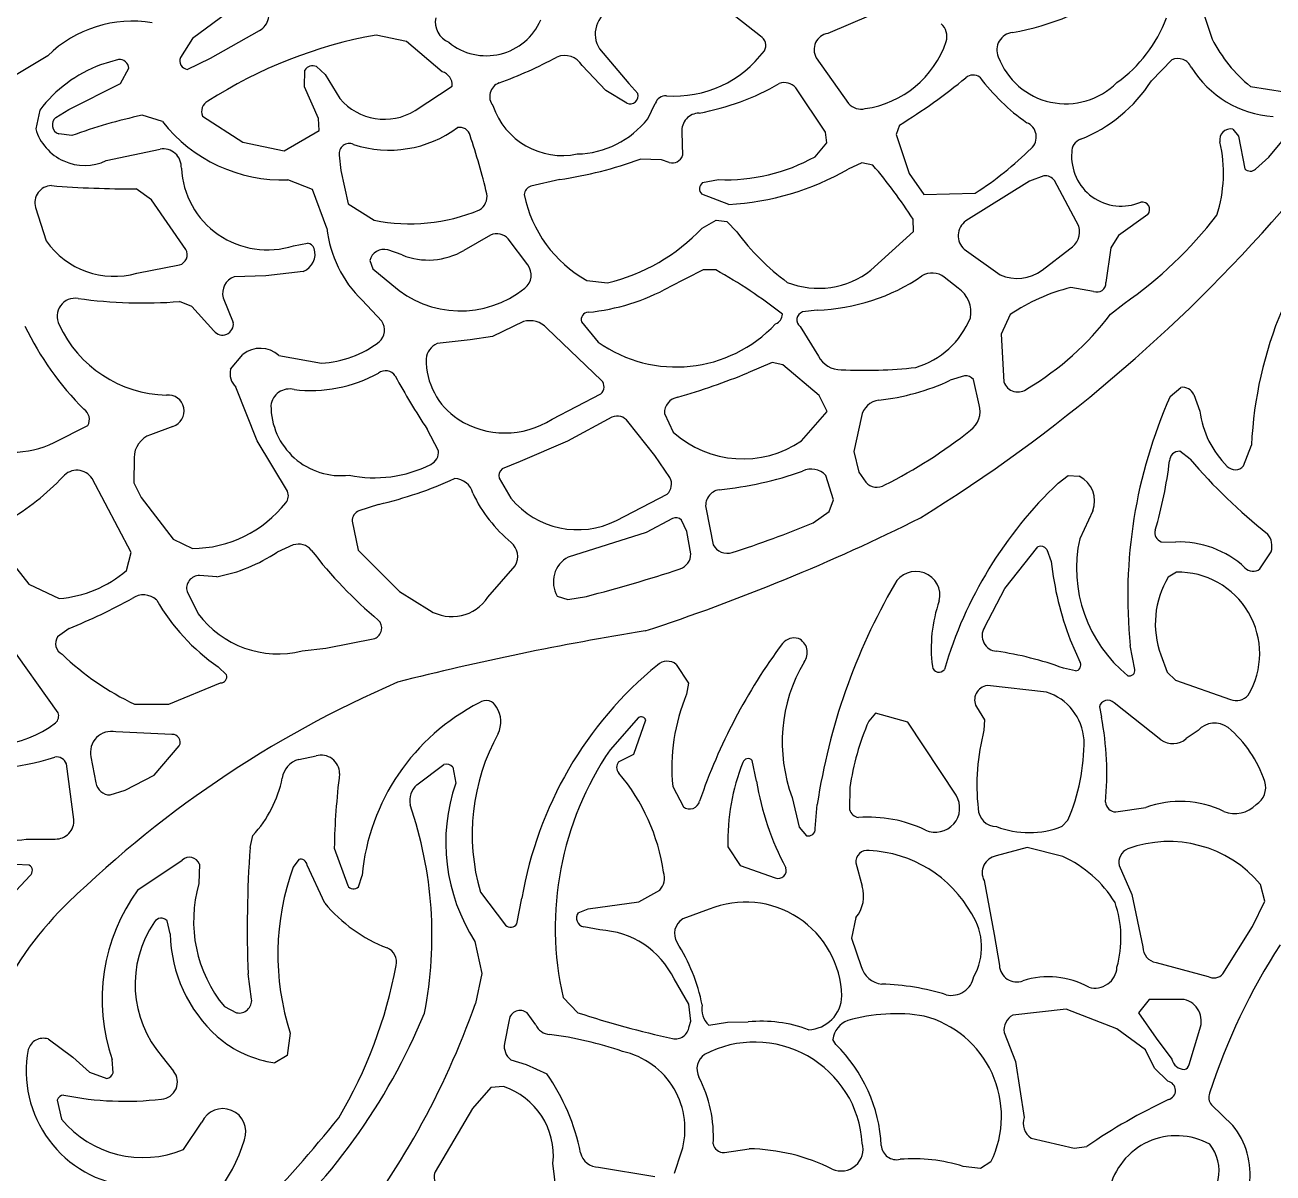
# Model space of a CAD drawing. Header units: millimetres. Extents: x 0.02 to 0.492, y 0.021 to 0.495.
# Drawn here: x 0.2799 to 0.361, y 0.1006 to 0.1752 of the extents above; entities that cross this region are included whole.
import ezdxf

# ---------------------------------------------------------------- set-up
doc = ezdxf.new("R2010")
doc.units = ezdxf.units.MM
doc.header["$MEASUREMENT"] = 0
doc.layers.add('WHITE', color=7, linetype='Continuous')

msp = doc.modelspace()

# ---------------------------------------------------------------- linework, layer by layer
at = {"layer": 'WHITE'}
for p, q in [((0.3276497647482313, 0.1744700156123778), (0.3241652541019723, 0.1772277508269134)), ((0.2933879086564052, 0.1762782406711771), (0.2907391432034324, 0.1743158045384233)), ((0.3348187420841542, 0.1758354748505227), (0.3320262497562035, 0.1746473342172142)), ((0.3564608646727219, 0.1759050903690004), (0.3569996565742742, 0.174275829413959)), ((0.2919173713570938, 0.1730383209111624), (0.295094628456149, 0.1748478444979916)), ((0.3046570439365889, 0.1741306338549936), (0.3026742802221538, 0.1745525254313113)), ((0.2907391432034324, 0.1743158045384233), (0.2899693660336161, 0.173091628001847)), ((0.3069716515223776, 0.1721638627039916), (0.3046570439365889, 0.1741306338549936)), ((0.3171982928916703, 0.1736629453844148), (0.3191081868362069, 0.1713986320440825)), ((0.2813407490271728, 0.1732074814389176), (0.279179425527501, 0.1719030439398403)), ((0.2859412426721959, 0.1729555355586386), (0.2847748833157261, 0.1726212426417857)), ((0.2904062690186111, 0.1723189258588819), (0.2919173713570938, 0.1730383209111624)), ((0.3312789111212887, 0.1730682689677192), (0.3333811575305791, 0.1701110077938977)), ((0.3543774742455447, 0.1729456071383581), (0.3530492281247845, 0.1715853283055402)), ((0.2860585536852079, 0.1714076644520644), (0.2866084226103928, 0.1723936162761529)), ((0.2980213280852025, 0.1711922609821847), (0.298054812618271, 0.1722637216277547)), ((0.2987973853487366, 0.1724972423607936), (0.2993607225329301, 0.171992506265455)), ((0.2993607225329301, 0.171992506265455), (0.3003201371266364, 0.1704165890661145)), ((0.3176052473401466, 0.170946261763027), (0.3160576488141328, 0.1725756915679307)), ((0.2827150930735823, 0.1697173434356571), (0.2860585536852079, 0.1714076644520644)), ((0.2989363378243741, 0.1691242863263388), (0.2980213280852025, 0.1711922609821847)), ((0.3052079803455652, 0.1696445435904046), (0.3076221433235054, 0.1712334884141541)), ((0.3191081868362069, 0.1713986320440825), (0.3196870434318244, 0.1707616545508058)), ((0.3318743789237146, 0.1682425774525308), (0.3299479973592012, 0.1711232929425798)), ((0.3594844018278124, 0.171216544871779), (0.3617080921809883, 0.1708631219246619)), ((0.3189630064932957, 0.1701179794687561), (0.3176052473401466, 0.170946261763027)), ((0.2808262580961812, 0.16967396329061), (0.2805566697734138, 0.1684577663956179)), ((0.2818675131406216, 0.1691989482536824), (0.2827150930735823, 0.1697173434356571)), ((0.3203303444541427, 0.1691099385483375), (0.3208189781117852, 0.1701102115369416)), ((0.2887933923151316, 0.1689252514602945), (0.2874722733772205, 0.1693381655112435)), ((0.2914046429215192, 0.1692819457349838), (0.2940172307457664, 0.1675803593367462)), ((0.2989694935762084, 0.1683403796379375), (0.2989363378243741, 0.1691242863263388)), ((0.3366771090375172, 0.1687054020869592), (0.3364685627744092, 0.1680784898356394)), ((0.282904781725195, 0.16801997399335), (0.2820616080395145, 0.1681338066036935)), ((0.2967031622837905, 0.1670287899639131), (0.2989694935762084, 0.1683403796379375)), ((0.3225463971648775, 0.1682418768469206), (0.3225902752749416, 0.1667139197314297)), ((0.3319605379362052, 0.1675457262312744), (0.3318743789237146, 0.1682425774525308)), ((0.3364685627744092, 0.1680784898356394), (0.3373069098968992, 0.1655586580749433)), ((0.358341250667097, 0.1684338820435437), (0.3587072375057291, 0.167974047533137)), ((0.3587072375057291, 0.167974047533137), (0.3591263171332479, 0.1658649554889359)), ((0.3606788169435736, 0.1666057688625919), (0.3619603410399766, 0.1681604218754339)), ((0.2851469604808676, 0.1663882720503073), (0.2886404939744305, 0.1671417221020792)), ((0.2940172307457664, 0.1675803593367462), (0.2967031622837905, 0.1670287899639131)), ((0.3312052307918896, 0.166646591878144), (0.3319605379362052, 0.1675457262312744)), ((0.3002831920661849, 0.166735793669136), (0.3003921578897742, 0.165754099248864)), ((0.321219660680454, 0.1664425849090101), (0.3198362116455157, 0.1664831635235035)), ((0.321724747732067, 0.1662652303689116), (0.321219660680454, 0.1664425849090101)), ((0.3598250616443459, 0.1658449152344162), (0.3606788169435736, 0.1666057688625919)), ((0.3003921578897742, 0.165754099248864), (0.3008704062474397, 0.1635802355207545)), ((0.3342432821866091, 0.1662453037279132), (0.3333578218895546, 0.1658368153475675)), ((0.3349574855838752, 0.166093197372288), (0.3342432821866091, 0.1662453037279132)), ((0.3373069098968992, 0.1655586580749433), (0.3382620463434615, 0.1641828530856922)), ((0.2985367144840472, 0.1645109211569786), (0.2969431812498446, 0.1651388684054547)), ((0.3146130414843066, 0.1651612384820325), (0.3127217149362286, 0.1647254387440119)), ((0.3238926473108293, 0.1649603082532412), (0.3249296006758183, 0.1651569377577446)), ((0.3451222555622829, 0.1650503981703985), (0.3410013604531747, 0.1624683246960846)), ((0.3460594734700078, 0.1654005532205553), (0.3451222555622829, 0.1650503981703985)), ((0.34833939691363, 0.1621257378296276), (0.3467642638993337, 0.1650897450667339)), ((0.2880855852651806, 0.1638424729162345), (0.2870818994263221, 0.1645554436137807)), ((0.2903184924837839, 0.1606225791466637), (0.2880855852651806, 0.1638424729162345)), ((0.2994676619518652, 0.1620008174886266), (0.2985367144840472, 0.1645109211569786)), ((0.3255869818539598, 0.1635456707550491), (0.3238435706149657, 0.1642168754933487)), ((0.3382620463434615, 0.1641828530856922), (0.3416090915764682, 0.1642842116059459)), ((0.2805523689192498, 0.1633477548096747), (0.2812484482116164, 0.1611752831317544)), ((0.3008704062474397, 0.1635802355207545), (0.3025599517490825, 0.1625204544500556)), ((0.3238548908958355, 0.1619997419533362), (0.3247685226942205, 0.1625222193128895)), ((0.3247685226942205, 0.1625222193128895), (0.3254598159795094, 0.1624449950050939)), ((0.3254598159795094, 0.1624449950050939), (0.3261114188480774, 0.1617678998237235)), ((0.3375924050778284, 0.161787680946709), (0.3375810346206095, 0.1625783864788318)), ((0.3528192716000641, 0.1628983912890736), (0.3509179545021692, 0.1615342612563688)), ((0.3101198345350077, 0.1615581756489205), (0.3083815527132247, 0.1605603385207631)), ((0.3348327066502602, 0.1592674784734024), (0.3375924050778284, 0.161787680946709)), ((0.3509179545021692, 0.1615342612563688), (0.3504235170712458, 0.1607327354446186)), ((0.2973100892310346, 0.1608630141738091), (0.2982281312315549, 0.1610185383037156)), ((0.3043674485897597, 0.1602596243756453), (0.3034357246152221, 0.1605909093896257)), ((0.31253898689195, 0.1596187844459319), (0.3112563954487919, 0.161309850518635)), ((0.3408975530639797, 0.1606330625002748), (0.3432336263557795, 0.1589648356292751)), ((0.3459522724187927, 0.1592761633185719), (0.3477527134612294, 0.160669189443228)), ((0.3504235170712458, 0.1607327354446186), (0.3501031397947014, 0.1584673402441807)), ((0.3022619309606462, 0.1598972414138148), (0.3024558135911493, 0.1593695205512378)), ((0.2871293479045806, 0.1590690200239078), (0.2899017139824785, 0.1596099653357166)), ((0.2979478877720612, 0.1591866460128879), (0.2955013995369613, 0.1589095910317318)), ((0.3024558135911493, 0.1593695205512378), (0.3037000846719291, 0.1583376805991884)), ((0.3239210116919923, 0.1593037292785563), (0.3217187331139111, 0.1581740948309407)), ((0.3247498665231309, 0.1592858019195776), (0.3239210116919923, 0.1593037292785563)), ((0.2955013995369613, 0.1589095910317318), (0.2934530917932444, 0.1588397452523911)), ((0.3163606740275686, 0.1586027193344649), (0.3177068683288887, 0.1584551011353644)), ((0.340499346500875, 0.1581047524846999), (0.3395949197848047, 0.1588180935451651)), ((0.3492962959055748, 0.1578944286785316), (0.3478126183560313, 0.1581513383717658)), ((0.2927417807614619, 0.1574848615684503), (0.2933957897432973, 0.1558632350996457)), ((0.2907128865170246, 0.1569169166835511), (0.2899089993355687, 0.1572352794091443)), ((0.2921332385411287, 0.1553315212680492), (0.2907128865170246, 0.1569169166835511)), ((0.3030426892484497, 0.1559604093410477), (0.3017633838273581, 0.1573184480415068)), ((0.3313366582598871, 0.1566748749716141), (0.3303742832395954, 0.1565602314049791)), ((0.3503967454179639, 0.1564088131865897), (0.3512785744386021, 0.1571004787465506)), ((0.3122525034077696, 0.1559389186624213), (0.3102403671650997, 0.1549699034480918)), ((0.3160319970493385, 0.1559066684784075), (0.3170988527222141, 0.1546010622840656)), ((0.3438825369140189, 0.1563869000949136), (0.3432965930244946, 0.1551167092132126)), ((0.3102403671650997, 0.1549699034480918), (0.3087855951680178, 0.1547490518316017)), ((0.3173324246759689, 0.1521137789099573), (0.3137771839003116, 0.1555155762333083)), ((0.3302276089253482, 0.155606137183492), (0.3314141175916492, 0.1536903237536731)), ((0.3432965930244946, 0.1551167092132126), (0.3434601510005321, 0.1520173309836322)), ((0.3087855951680178, 0.1547490518316017), (0.3066359500474126, 0.1544995608676462)), ((0.293224314008696, 0.1528362620082677), (0.2940171050005047, 0.1538033887116437)), ((0.2963614543389671, 0.1537313882743113), (0.2991247644883672, 0.1532255050301767)), ((0.3284026618065841, 0.1532669335846157), (0.3268379379820921, 0.1525969646666286)), ((0.3290979871928028, 0.1531139217965737), (0.3284026618065841, 0.1532669335846157)), ((0.3314691108706465, 0.1511284831789456), (0.3290979871928028, 0.1531139217965737)), ((0.2949591989447008, 0.1481787129913405), (0.2935600559879684, 0.1516774562160787)), ((0.3409106144426753, 0.1523994208643382), (0.3399833296494889, 0.1521163378121559)), ((0.3418665802924856, 0.1505325324209298), (0.3414839079132707, 0.1521689703545825)), ((0.3542662881729146, 0.1510617415965754), (0.3549633697263973, 0.151659471001533)), ((0.3141069064565566, 0.149595963304205), (0.3172720363345411, 0.1512442876147268)), ((0.3319873701810183, 0.1500834777783792), (0.3314691108706465, 0.1511284831789456)), ((0.3558181356132142, 0.1511980423747006), (0.3562110714998956, 0.1501108334090782)), ((0.3303225591731918, 0.1481777857779309), (0.3319873701810183, 0.1500834777783792)), ((0.3180015027591335, 0.1497266229868641), (0.3151170918505433, 0.1481678227853544)), ((0.3207786185377822, 0.1472390657828606), (0.3190357880994463, 0.1494362185719656)), ((0.3214055715222703, 0.1499678388875889), (0.3219822284354996, 0.1487376559489097)), ((0.3342114460338484, 0.1497637353034164), (0.3337090089655773, 0.1474906197229696)), ((0.2817593066933711, 0.1480866198617202), (0.2839538583446136, 0.1491785483145729)), ((0.2894793751049562, 0.1491238373737465), (0.2880160101749951, 0.1485845722182567)), ((0.306741478310593, 0.1475450796725384), (0.3060008578381824, 0.1489388645940782)), ((0.2969149923154655, 0.1449066314949054), (0.2949591989447008, 0.1481787129913405)), ((0.3151170918505433, 0.1481678227853544), (0.3120440065426591, 0.146841812344043)), ((0.3590424801985376, 0.1465510354345425), (0.3595560206548403, 0.1479095885283927)), ((0.2869480910264685, 0.147080284838007), (0.2869386685867574, 0.1454545217760787)), ((0.3120440065426591, 0.146841812344043), (0.3108611213848937, 0.1463595057907252)), ((0.3217721437939522, 0.1457960269800571), (0.3207786185377822, 0.1472390657828606)), ((0.3337090089655773, 0.1474906197229696), (0.3340385284234705, 0.1461480319504684)), ((0.355562557166677, 0.1469901753873988), (0.3548984635451387, 0.1475103127952004)), ((0.3340385284234705, 0.1461480319504684), (0.3344923669757592, 0.1454945600245154)), ((0.286752902151209, 0.1409285363771381), (0.2842256547966704, 0.1457266829940057)), ((0.2869386685867574, 0.1454545217760787), (0.2874033178191793, 0.1445124336215996)), ((0.310676399832821, 0.1457625489413988), (0.311437139206079, 0.1444562286199564)), ((0.3324048907673857, 0.1443428394375708), (0.3318889296528199, 0.1459257862390644)), ((0.3469862463060852, 0.1454333611055218), (0.3476431509179021, 0.1459287768843773)), ((0.3476431509179021, 0.1459287768843773), (0.3483605940563522, 0.145881390711518)), ((0.2874033178191793, 0.1445124336215996), (0.289493011336768, 0.141787153085114)), ((0.3182945855106309, 0.1430092908521101), (0.3215893819127515, 0.1447165293481603)), ((0.3028345042017112, 0.1440536477277608), (0.3015613617445628, 0.1436368577968231)), ((0.32411517982164, 0.1437479426719554), (0.3245732401289474, 0.1414190591091149)), ((0.3310845885083986, 0.1428642389974438), (0.3321190465244281, 0.1435907290276122)), ((0.3321190465244281, 0.1435907290276122), (0.3324048907673857, 0.1443428394375708)), ((0.3492391419513046, 0.143628821601412), (0.3483948390387159, 0.1418279922280677)), ((0.30111181799759, 0.1429670765452128), (0.3015203921455458, 0.1410716736090671)), ((0.3219268981411114, 0.1431408303367537), (0.3202253519369767, 0.1422219993024925)), ((0.3228669529278624, 0.1422893877655338), (0.3225267820722713, 0.1430386365898088)), ((0.3202253519369767, 0.1422219993024925), (0.3151658798113153, 0.1406356113459781)), ((0.3231317639733127, 0.1408368138973934), (0.3228669529278624, 0.1422893877655338)), ((0.289493011336768, 0.141787153085114), (0.2907404185066821, 0.1411891063074934)), ((0.2972915940687878, 0.1414219245134761), (0.2962375663859551, 0.1409516566464432)), ((0.3435379613142493, 0.1385921490269716), (0.3456833263389065, 0.1412897163967233)), ((0.3462497602056424, 0.1411256458733369), (0.3465479987784285, 0.1403388464883415)), ((0.3536951923972832, 0.1416268890211751), (0.3546283604270042, 0.1416093475778534)), ((0.2789488056442463, 0.1403622831563863), (0.2801065439586954, 0.1388747039163938)), ((0.2864608234780928, 0.1397580698694577), (0.286752902151209, 0.1409285363771381)), ((0.3015203921455458, 0.1410716736090671), (0.3041971293738289, 0.1383953592010195)), ((0.3600954555123941, 0.1398595326930546), (0.3608282188640454, 0.1409704330194766)), ((0.3099472936776791, 0.1380284529859531), (0.3117128089333566, 0.1400723383939063)), ((0.3546794052080979, 0.1396497793422684), (0.3541448648290873, 0.13933690895452)), ((0.2801065439586954, 0.1388747039163938), (0.2820796199706154, 0.1379377050273273)), ((0.292328963983896, 0.1393582254413803), (0.2912051777321598, 0.139426702844731)), ((0.290395504343512, 0.1383892914507992), (0.2911079810185205, 0.1369526325260211)), ((0.3041971293738289, 0.1383953592010195), (0.3061402097526164, 0.1371745749309937)), ((0.3144511421941338, 0.1381026987485836), (0.3151445256390893, 0.1378786116694696)), ((0.3151445256390893, 0.1378786116694696), (0.316338464435084, 0.1380793045251379)), ((0.3422052195698313, 0.1360543359614381), (0.3435379613142493, 0.1385921490269716)), ((0.2827297383762777, 0.1359981178043333), (0.2819826322687674, 0.1354514407514292)), ((0.2820186343097273, 0.1305086721054889), (0.2786653926147883, 0.1352354687850363)), ((0.2978765424678223, 0.1345302840500233), (0.2994178904039218, 0.134710550404281)), ((0.2994178904039218, 0.134710550404281), (0.3025919106091792, 0.1353479537751307)), ((0.3477779091466294, 0.1352534459527707), (0.3484267527578778, 0.1337842190155207)), ((0.3519770241520769, 0.1333369148909386), (0.3516727125133817, 0.134892030013171)), ((0.3536639311330214, 0.1342751453303675), (0.3540698243948254, 0.1331479983078973)), ((0.2929553596037997, 0.1329854348642166), (0.292415230792668, 0.1335033789569778)), ((0.322181964907276, 0.1336549186938309), (0.3229842552209187, 0.1324359525690126)), ((0.348114154864775, 0.1332360556329511), (0.3473350094942446, 0.1334160157963068)), ((0.3540698243948254, 0.1331479983078973), (0.3546137365485976, 0.1326446052517485)), ((0.2892067176132355, 0.1310854070638394), (0.2925699601917744, 0.1324529752496742)), ((0.3229842552209187, 0.1324359525690126), (0.3228505574587877, 0.1317340034305707)), ((0.3462324545424076, 0.1318577827887859), (0.3423931435556181, 0.1322798068346528)), ((0.3546137365485976, 0.1326446052517485), (0.3581940111204682, 0.1313849716784641)), ((0.2869870321689317, 0.1310723097344774), (0.2892067176132355, 0.1310854070638394)), ((0.3416831046459855, 0.1308962077056832), (0.3422033330891496, 0.1300656040936022)), ((0.3496726206336754, 0.1309073888756564), (0.3498023135742568, 0.1302333869822354)), ((0.3536727738656892, 0.1287654889703414), (0.3506245926976508, 0.1311516789849547)), ((0.3197337059445475, 0.1302057405926664), (0.3178854053162829, 0.1281089601034597)), ((0.3194249303681451, 0.1278210536977015), (0.3202064764033747, 0.1300637834227185)), ((0.3351256837402851, 0.1304994251333386), (0.3346839979638704, 0.1299609873499769)), ((0.3372247395718202, 0.1298957318203904), (0.3351256837402851, 0.1304994251333386)), ((0.3403668953324983, 0.1251575844594398), (0.3372247395718202, 0.1298957318203904)), ((0.3422033330891496, 0.1300656040936022), (0.3421739899840589, 0.1293783548390657)), ((0.2894140180006091, 0.1291067539675297), (0.285758300690084, 0.1292772482223768)), ((0.3560816519235158, 0.1293712796523443), (0.3553215704838917, 0.1288338863475977)), ((0.2882599528317725, 0.126458766225328), (0.2898904976776802, 0.1283781555513819)), ((0.2841474602057396, 0.1276468626901501), (0.2844721128432387, 0.1259542139328217)), ((0.2976462743319548, 0.1274832694527953), (0.2987735145064869, 0.1277184162636194)), ((0.3184368155110003, 0.1273264943586029), (0.3194249303681451, 0.1278210536977015)), ((0.3273995219710791, 0.1260807004534445), (0.3271065475146304, 0.1274129852757591)), ((0.2830306317337455, 0.1235847874981616), (0.2825527539312161, 0.1272029469808426)), ((0.3053150717869348, 0.1258372055771943), (0.307077424429465, 0.1271617843834223)), ((0.3076635567129539, 0.1269845278371045), (0.3078527330645225, 0.1259468917471349)), ((0.2863671602429235, 0.12548309147645), (0.2882599528317725, 0.126458766225328)), ((0.3219543487441709, 0.1257290663747588), (0.3226415361154235, 0.1243991256989773)), ((0.2853964508018045, 0.1251736686727872), (0.2863671602429235, 0.12548309147645)), ((0.3297126737143665, 0.1250119902573354), (0.3301642841749894, 0.1230779768681087)), ((0.3334660574884565, 0.1256637044204024), (0.3334458858111722, 0.1242289966930297)), ((0.3312156538902832, 0.1229877165817016), (0.3313414070277732, 0.1245655971807583)), ((0.3507493762379639, 0.1240695828493977), (0.3526929719584785, 0.1243597944503791)), ((0.3472510358471431, 0.1231397656777418), (0.3476291233996869, 0.1235357755127797)), ((0.2944886278134085, 0.1217632212177913), (0.2946731181913852, 0.1225412453013742)), ((0.3301642841749894, 0.1230779768681087), (0.330642911498396, 0.1225233021455372)), ((0.2799494786522477, 0.1223089023230545), (0.281826996147424, 0.1223130184678124)), ((0.2999583054300541, 0.1217195497098658), (0.3008349838852518, 0.1192972155796032)), ((0.3255391569588543, 0.1218003388955116), (0.326343068706244, 0.1205939844483496)), ((0.3449852617669388, 0.1217574378800691), (0.3429620008409222, 0.1212142103704766)), ((0.3472926421584513, 0.1211800082942991), (0.3449852617669388, 0.1217574378800691)), ((0.2871993066243977, 0.1190197964739276), (0.2900850150355699, 0.1209422603224564)), ((0.2976538050334747, 0.1209879127868232), (0.2972826907435444, 0.1204922323052056)), ((0.2801442893030802, 0.1206158351410178), (0.2792491717683216, 0.1206586919044513)), ((0.2911956150276521, 0.1206896176729517), (0.2911673268990831, 0.1194125061414667)), ((0.2993433062126379, 0.1181490948429229), (0.2981916933574232, 0.1206228453716324)), ((0.326343068706244, 0.1205939844483496), (0.3286164955548662, 0.1197968831693787)), ((0.3338468848162048, 0.1207565907707996), (0.3342536162169594, 0.1192488580955386)), ((0.3509514963426664, 0.1205846811430657), (0.3517733352154249, 0.1187190758447022)), ((0.2792831992993952, 0.1189642938610484), (0.2802049459098823, 0.1199378175203921)), ((0.3015263843995634, 0.119205217814021), (0.3017632538302337, 0.1199509272136721)), ((0.3421844860927056, 0.1196122214840476), (0.3428299661604313, 0.1161088747133364)), ((0.3604175759382922, 0.1182792993956718), (0.3601477949780603, 0.1193686755093341)), ((0.3094498528655442, 0.1188596083243543), (0.3110877036889318, 0.1167267049484398)), ((0.3118176392859429, 0.1168082923034203), (0.3121476101626962, 0.1184722152131291)), ((0.3197379772879685, 0.1182228224217846), (0.3211081050020231, 0.1189892283048312)), ((0.3517733352154249, 0.1187190758447022), (0.3524989736063642, 0.1152988235006925)), ((0.3158106075324744, 0.1175279222856925), (0.3164474263477161, 0.1177760489785225)), ((0.3164474263477161, 0.1177760489785225), (0.3197379772879685, 0.1182228224217846)), ((0.3243189465198942, 0.1177589634068671), (0.3226000753672313, 0.1171197333305638)), ((0.3596276068518133, 0.1166339453783225), (0.3604175759382922, 0.1182792993956718)), ((0.2893026370712297, 0.116151047903592), (0.2890916230553592, 0.1169954630285314)), ((0.3338470242859343, 0.1172183641758476), (0.3335644029904954, 0.1158702114695651)), ((0.3172177319757649, 0.1164032512307134), (0.3161683574685705, 0.1166097705382008)), ((0.3428299661604313, 0.1161088747133364), (0.3431727294417271, 0.1141004403658681)), ((0.3577047089525985, 0.1135503577529251), (0.3596276068518133, 0.1166339453783225)), ((0.3091027307077219, 0.1156544823180681), (0.3095547458425897, 0.1135725053003564)), ((0.3335644029904954, 0.1158702114695651), (0.3341940055311611, 0.114031911892387)), ((0.2945908859210751, 0.1119125898974008), (0.2943622789929901, 0.1135482509771965)), ((0.3095547458425897, 0.1135725053003564), (0.309130470390844, 0.1116192017865811)), ((0.3533557743058784, 0.1142879230355629), (0.3567316274243223, 0.1133884297996457)), ((0.3229877611270768, 0.1115729570096826), (0.3220431397890826, 0.1132231404876762)), ((0.3148265976368373, 0.1120114936913791), (0.3157885462295507, 0.1110297431372493)), ((0.2928201727693427, 0.1114241901141313), (0.2936136098519435, 0.1110229614423586)), ((0.3231309834932201, 0.1104880480946873), (0.3229877611270768, 0.1115729570096826)), ((0.3475124198564298, 0.1112500263534028), (0.3440520838262842, 0.1108738762349063)), ((0.3508053449691539, 0.109979597606093), (0.3475124198564298, 0.1112500263534028)), ((0.3529000156090408, 0.1118808868819255), (0.3522221501078664, 0.1110271677464263)), ((0.3551928331236543, 0.1118904968609576), (0.3529000156090408, 0.1118808868819255)), ((0.3113243635577849, 0.1105672850956916), (0.3110283708331298, 0.1090356596733266)), ((0.3130597119884228, 0.1102371240533639), (0.3124820972551251, 0.1110158475695994)), ((0.3230169050572315, 0.110125775712744), (0.3231309834932201, 0.1104880480946873)), ((0.3242960389041351, 0.1102277395282091), (0.3255191078237883, 0.1104032472589122)), ((0.3255191078237883, 0.1104032472589122), (0.3268552022259021, 0.1104315748000438)), ((0.3522221501078664, 0.1110271677464263), (0.3533619646195463, 0.1093764973132495)), ((0.2970941839930707, 0.1096986966424547), (0.2968951343126056, 0.1082492404271894)), ((0.3434762075082791, 0.1097353752896375), (0.3442322521017525, 0.1078641113365758)), ((0.3526593866109344, 0.1086063323037774), (0.3508053449691539, 0.109979597606093)), ((0.3555169757291094, 0.1076624345408871), (0.3561990222185321, 0.1099526872497379)), ((0.2813589477291104, 0.1093200009554356), (0.2829816242518796, 0.1081376035601835)), ((0.3325435074132678, 0.1089691867463509), (0.3323621588101066, 0.1092965456536667)), ((0.3533619646195463, 0.1093764973132495), (0.3543732105051182, 0.1080077904385384)), ((0.2829816242518796, 0.1081376035601835), (0.2840550666421574, 0.107169003315111)), ((0.28559548008657, 0.1071247824552074), (0.2855332789783831, 0.1079779066700871)), ((0.2887771952222327, 0.1081549379464376), (0.2895160463696359, 0.1072336048849683)), ((0.2968951343126056, 0.1082492404271894), (0.296102632351775, 0.1077799667858727)), ((0.3114344511736278, 0.1079671579969376), (0.3124188483042892, 0.1076542237010333)), ((0.3442322521017525, 0.1078641113365758), (0.3447821646951061, 0.1042258832948886)), ((0.3532571370151016, 0.1074243189983033), (0.3526593866109344, 0.1086063323037774)), ((0.2840550666421574, 0.107169003315111), (0.2851749045533316, 0.1067545746901597)), ((0.3124188483042892, 0.1076542237010333), (0.3137717436317104, 0.107060741567046)), ((0.3541189638799028, 0.1065752180680841), (0.3532571370151016, 0.1074243189983033)), ((0.3109486925668598, 0.106237036475343), (0.3101387590460115, 0.1061607639679684)), ((0.3101387590460115, 0.1061607639679684), (0.3089394567471285, 0.1048106239767475)), ((0.2819532841434603, 0.1053557431152325), (0.2822318409859225, 0.1041104652487005)), ((0.3089394567471285, 0.1048106239767475), (0.3065119837316017, 0.1006803173449618)), ((0.3583358350179589, 0.1037088950566301), (0.3569492694452226, 0.1050526004374283)), ((0.290156482220301, 0.1021386927659831), (0.2913530033365168, 0.1039213478005825)), ((0.3253045797503247, 0.1019548620927019), (0.3269130031827759, 0.1021865447931938)), ((0.3452439160860967, 0.1028815336777117), (0.3480429061109194, 0.1022194447368181)), ((0.3480429061109194, 0.1022194447368181), (0.3488667756842254, 0.1023406501218895)), ((0.3220725373809599, 0.1006110200652846), (0.3225312878727716, 0.1019837188238788)), ((0.3143874142798597, 0.0994720458764488), (0.3141705414075951, 0.1012554092732546)), ((0.3171311913020269, 0.1009867900214336), (0.3207973485542854, 0.1003752439272349)), ((0.3419427741282156, 0.100910358493061), (0.3408224250014126, 0.1010409966212273)), ((0.3426309641194021, 0.1013422229341886), (0.3419427741282156, 0.100910358493061))]:
    msp.add_line(p, q, dxfattribs=at)
for centre, radius, start, end in [((0.3412742767572869, 0.1909208423054857), 0.0164352919548634, 279.6362458470165, 306.379403412601), ((0.2945937146043904, 0.1758395129471803), 0.001111, 296.7993589059425, 40.92289390594122), ((0.3186375559485943, 0.1746138117540871), 0.001725, 110.4219869059408, 213.4512229059407), ((0.2868495181409904, 0.167570160545918), 0.007882, 80.63807890594215, 134.3392169059421), ((0.3079578526683544, 0.1754021840686618), 0.0014370080207691, 168.9046439059425, 247.065225739502), ((0.3098385349219182, 0.1770596796486063), 0.003852612813732, 230.6906104400216, 336.609742905942), ((0.3386425903524267, 0.1744485952079286), 0.0011246474424711, 343.3863796621924, 48.07920197096091), ((0.3456406931575018, 0.1787501924012991), 0.0089348098552874, 305.3483219750411, 339.8005926588672), ((0.3080609164458456, 0.1448170244718102), 0.030219461727815, 100.2678769059419, 122.6777213736412), ((0.3273307055407369, 0.1738771547113752), 0.0006732628207652, 329.2660354174236, 61.71225090594299), ((0.3321921695716357, 0.1736024253145595), 0.001058, 99.02259890594279, 210.3229669059419), ((0.3441560466166946, 0.1735827262014114), 0.0011422144209792, 96.56682367042838, 203.211729702856), ((0.3335393514602465, 0.1762349701852724), 0.0065304943837325, 278.0703364652016, 341.1687123363922), ((0.3657372687534379, 0.1788338068608679), 0.009855, 207.5488079059418, 230.6180719059419), ((0.2860047292320022, 0.1723538758070148), 0.000605, 3.766283905942481, 96.02350590594138), ((0.2904865006856712, 0.1728741590347646), 0.000561, 157.1919429059403, 261.7776249059414), ((0.3003297523049488, 0.1995556062151417), 0.0299594076404967, 290.1752727089798, 298.0649533451954), ((0.3149291062875228, 0.1719092505156793), 0.001310630348532, 30.56323190594197, 112.6291731579295), ((0.322065574329046, 0.1778463201123453), 0.0072632236329731, 265.8232105608693, 323.569572877075), ((0.3474922352567723, 0.174761466685348), 0.0046786652899604, 200.3747800789945, 315.1619520495998), ((0.354765962066966, 0.1720696478650565), 0.000958241846235, 23.55272981282054, 113.9172799059424), ((0.2879223515701161, 0.164285683657074), 0.00891, 110.6863029059418, 142.7894919059417), ((0.298543947188508, 0.172005736410738), 0.000553, 62.72273890594018, 152.1914019059436), ((0.3067361565261607, 0.171306621135496), 0.000889, 355.2812859059419, 74.63906290594217), ((0.3414720179042613, 0.1712027878689063), 0.0007438647330278, 54.79425699929676, 129.1690189119954), ((0.3614626719056941, 0.1760935784236042), 0.0068636455135874, 212.037865337427, 265.7770379059419), ((0.3110003791950739, 0.1705538888125838), 0.0009431423946998, 110.9896371423181, 218.7057011146357), ((0.3206606391446043, 0.1856453142874825), 0.0164436130060815, 280.5272352690027, 299.9690086086636), ((0.3292105764556256, 0.1704837720442497), 0.0009761027448128, 40.93313690594388, 110.1242288876952), ((0.318209486626886, 0.1992679196536349), 0.0357088302456831, 301.1427739059419, 309.6646551664492), ((0.3528431890295644, 0.1800488866206485), 0.0136968591634239, 216.9754952525706, 234.8097378101387), ((0.344946035474522, 0.1766966227705244), 0.0095805564679223, 291.3942330767715, 327.7572799059419), ((0.303210947540455, 0.1728598328426047), 0.003785, 220.2036949059421, 301.8446299059408), ((0.3191725579492038, 0.1706113192982112), 0.000536, 246.9861139059387, 16.28862890593902), ((0.3214893162483229, 0.1699020702704946), 0.0007019088289051, 86.14036619806336, 162.7503319059419), ((0.2920829614166336, 0.1695896118176589), 0.0007448317925834, 116.9810756148315, 204.3976999059409), ((0.3147827598044554, 0.1714914877129866), 0.0047695484066285, 198.6769934779956, 281.7229337566837), ((0.3341813707984749, 0.1707662035443191), 0.001034225674351, 219.3098079059432, 285.4082178598647), ((0.2822558036369977, 0.1687194490457332), 0.000617, 128.9999779059401, 251.6547819059425), ((0.2951943394255246, 0.1340092500885245), 0.036163, 102.3295929059419, 109.8669979059419), ((0.296614999081387, 0.1750964617625017), 0.009963, 218.2732709059418, 271.8876699059416), ((0.3156028322570618, 0.172843775232358), 0.0060241935523758, 271.417282431171, 321.6979659059418), ((0.3236818228903239, 0.1683390280443435), 0.0011395744526648, 90.84913588581307, 184.8905259059426), ((0.3445838909271062, 0.1679316703884434), 0.0009933930424675, 311.2018165281346, 68.3878530233998), ((0.2837394376914957, 0.1693918313717455), 0.003317, 196.3556809059418, 295.1086469059414), ((0.3035241454120853, 0.1745551375209721), 0.0074835941571826, 252.0207461551324, 306.4196505049098), ((0.3081146062450276, 0.1678581742450128), 0.0006909139601842, 14.15215070458338, 102.3257575472818), ((0.2670650700223902, 0.1539881033682099), 0.044018275076186, 13.47013869777314, 18.59857050565885), ((0.3581886990647898, 0.1677556694556324), 0.0006951577560294, 77.32333390594074, 192.7693617496216), ((0.2888302654288697, 0.1659639714060208), 0.0011929417030962, 357.1118811974251, 99.15341690594107), ((0.300923243718222, 0.1668546143485614), 0.0006509873048951, 63.45553271110003, 190.5167989059417), ((0.3296669063025771, 0.1829497105425778), 0.022158895271862, 302.6111109059417, 314.6450832145513), ((0.348726476071842, 0.1669773628185811), 0.000848397414093, 109.6731061671697, 183.1137897115927), ((0.3486912959549602, 0.1655909712006113), 0.0090458173178933, 342.3067577428518, 12.8452272324914), ((0.3107100982946427, 0.1915623062342705), 0.026688, 278.4092869059419, 289.9960699059419), ((0.3219205619839355, 0.1669466537165928), 0.000709, 253.9674319059442, 340.8370029059425), ((0.325400089524545, 0.1771387039565662), 0.011991, 267.7513179059418, 298.9551519059422), ((0.3510928655549548, 0.1666587344828301), 0.0032250710514156, 175.1522697013822, 293.3390120497804), ((0.2955988931913405, 0.1661783033880373), 0.0055839494371955, 182.8171017495879, 287.8453639059419), ((0.32464380959487, 0.1810683055480727), 0.017548, 273.0810259059418, 299.7740909059418), ((0.3100687635343515, 0.1447790391965224), 0.032768, 32.90126390594192, 40.57602790594188), ((0.3594854938619452, 0.1661967883950231), 0.000489, 222.7339409059437, 313.9804309059396), ((0.2815974149495692, 0.1636711225391494), 0.0010939323077558, 90.70556383597284, 197.1935929059423), ((0.2868861366917786, 0.2316557496933817), 0.067100591644369, 265.4678448768943, 270.1671579059421), ((0.3129314790287257, 0.1641249029102957), 0.0006361165475589, 109.2540469059418, 175.1114947976874), ((0.3241589443064053, 0.1645693927762552), 0.000473, 124.2632289059392, 228.1831259059418), ((0.3461312424138701, 0.1646087993328497), 0.000795, 37.22619290594255, 95.1794509059419), ((0.3088852108289198, 0.164062391566411), 0.0010033989986084, 299.915086849939, 10.29159625606854), ((0.3204692971475244, 0.1658646505986473), 0.0083436460631755, 191.6548019658808, 240.4998799059421), ((0.3048919543973643, 0.17383116670486), 0.0115486123868876, 258.3502009059418, 292.8990622667006), ((0.2838725754331531, 0.2307594207251706), 0.1029800643932965, 301.740024372967, 318.9436538282623), ((0.3524566536177576, 0.1632203402298541), 0.0004849153756706, 318.399855905942, 100.2285819369387), ((0.3416494763373726, 0.1615110985991512), 0.001156, 124.1010299059415, 229.4242609059431), ((0.3356302749414633, 0.179575407609511), 0.0273859764212869, 304.8477889059419, 322.3359989626304), ((0.3072199505615532, 0.1628977217823512), 0.007804, 186.5995179059419, 225.6370429059419), ((0.3105134411000037, 0.1606345470049341), 0.001004, 42.26906390594225, 113.081394905944), ((0.3148786520587605, 0.1704645739268479), 0.012338, 283.2516309059419, 316.6795449059418), ((0.3388227862451282, 0.1711777286705223), 0.0158153008200556, 216.5113919059419, 233.3984240366533), ((0.3470942863137289, 0.1617808268352917), 0.001292, 300.6384239059423, 15.48338790594274), ((0.2856750265206223, 0.1642715726004958), 0.0054020000000001, 214.9719019059418, 285.617801905941), ((0.2896891997728607, 0.1602895105591642), 0.000712, 287.366031905943, 27.89112790594177), ((0.2974525265590689, 0.1603437712262249), 0.0012586983318799, 293.1755959059421, 15.91050269951735), ((0.2981543683424379, 0.1604696042421736), 0.000553867825146, 23.31587793099356, 82.34673690594275), ((0.3032027509861483, 0.1596451825325701), 0.000974, 76.1611059059418, 165.0018799059418), ((0.3060671591816718, 0.1645125508861486), 0.00458, 248.2155489059421, 300.3530019059419), ((0.3116529880323339, 0.1589682475616375), 0.0010991779733366, 309.0034222139494, 36.28764990594182), ((0.3094318028656767, 0.1315100205948104), 0.0317196642859773, 51.72594274243215, 61.12370690594184), ((0.3314231799010871, 0.1636455258772217), 0.0055490694466204, 248.539081404687, 307.9106719059419), ((0.3388125184187649, 0.1578048682578548), 0.0012801474057413, 52.3250769059423, 121.6005711398778), ((0.3443201065426976, 0.1615030794716658), 0.002761, 246.826941905942, 306.2386769059415), ((0.2938264575014886, 0.1577795688293807), 0.001124, 109.4008969059409, 195.2003499059411), ((0.3081532076623219, 0.1632816402013254), 0.0066537989836729, 227.9900059059421, 309.0464983941814), ((0.3151278629700814, 0.1700832989283826), 0.013611344955123, 275.6206740156631, 298.961307905942), ((0.3308847706362281, 0.1695984620167588), 0.0129314850089945, 272.002594905942, 304.137800379126), ((0.350908954235309, 0.1459954903913616), 0.012544, 104.290479905942, 124.0655969059418), ((0.3495125840578845, 0.1584444290741409), 0.000591, 248.5327219059397, 2.221729905941915), ((0.2831174126741413, 0.1562799302289873), 0.0011706830447231, 80.30381311000305, 208.1237050577542), ((0.287528431471335, 0.1877695924707714), 0.030626971405963, 262.0918072617076, 274.4579729059419), ((0.3394295750526907, 0.1565364542849518), 0.0018984125459666, 349.3047547497561, 55.70122290594204), ((0.316474919720066, 0.1560666666734096), 0.0004709351490899, 91.69555883243085, 199.8613819059401), ((0.3305737551855716, 0.1560412449477681), 0.000556, 111.0242159059393, 231.496296905938), ((0.3853597919418779, 0.1467022727593169), 0.025832, 157.2276269059419, 177.3211789059419), ((0.2892209165099096, 0.1590106221934585), 0.0078547430294921, 204.7022988210196, 268.748892439014), ((0.2926934834426987, 0.155766040140211), 0.000709, 217.7967039059403, 7.879340905939951), ((0.302225350596854, 0.1553777259844217), 0.0010037740609725, 310.9654459418987, 35.48519290594239), ((0.3126551431489062, 0.1544317752588736), 0.00156, 44.00683790594214, 104.9574949059429), ((0.3221868199929021, 0.1618062921453546), 0.0088205866189048, 234.7722039059419, 316.9570427586777), ((0.3283913208323269, 0.1564305753391193), 0.0006886487190243, 290.5698300919407, 358.4345683865487), ((0.3361592997394852, 0.1582670399653595), 0.0055420204627414, 286.5609834566869, 337.9238750081134), ((0.3353759837031108, 0.1677739464335316), 0.0188358577244345, 300.7539677727775, 322.8878199059419), ((0.2975496654587772, 0.1641302399965338), 0.0196239654039182, 205.6558318568496, 225.0807628563467), ((0.2951459938765184, 0.1523579939885274), 0.001834, 48.49101890594159, 127.9907129059422), ((0.298714672463894, 0.1600944704366575), 0.0068811962058909, 273.416625905942, 307.2877658016433), ((0.3071615928625593, 0.1533661983308166), 0.0012493242209307, 114.8814239059424, 172.8200326734936), ((0.3105489744696238, 0.1534628196544), 0.0046272921093987, 179.262906193597, 236.654665746379), ((0.3328917347207531, 0.154476998299404), 0.0016739800539797, 208.030570905942, 270.2735211599921), ((0.279073369394156, 0.153419403546128), 0.005971, 188.2830169059418, 296.7328029059419), ((0.2943852308263901, 0.1525445752886608), 0.001197, 165.8960739059423, 226.4198099059429), ((0.2984061051463878, 0.160725649631253), 0.0092686784830036, 263.4143490447237, 298.5709068843238), ((0.3032945650213023, 0.1519815496414303), 0.0007567389796233, 33.70745580625405, 127.0317416992289), ((0.3084241336061, 0.1982603710862571), 0.0492363166518524, 286.3431998258435, 291.9617949059418), ((0.3343807785932648, 0.1827835523801521), 0.030017075140979, 267.1718586747642, 276.423478931321), ((0.3387165914358868, 0.1709147778685202), 0.0394114195263474, 208.0176737937619, 213.890168905942), ((0.3168778523601065, 0.1517085073841237), 0.000609, 310.335659905942, 41.71842990594229), ((0.3336627561136187, 0.1658482970862255), 0.0151167574342862, 276.4052703140105, 294.7157639059419), ((0.3409911981868695, 0.1517715711528851), 0.000633, 38.88820590594293, 97.31385690593851), ((0.3443809973371901, 0.1523309169016645), 0.0009727764921731, 198.8058129059428, 310.1125405974025), ((0.3550622782627796, 0.1508202796637377), 0.000845, 26.55498590594226, 96.72196790594069), ((0.2891590135005255, 0.1501185173925462), 0.0010449975585583, 287.8524539059412, 96.02023985197316), ((0.2970462614015161, 0.150344381149168), 0.0012107013171131, 75.80780280884088, 173.2499463499389), ((0.3224319570315833, 0.1499981854181415), 0.0010268340302328, 98.58044192331087, 181.6935369059428), ((0.3835883049595713, 0.1380657167980834), 0.032073, 156.0962509059419, 185.6788239059419), ((0.2832222006993153, 0.1495579701292909), 0.0008241867648824, 332.5897229059424, 55.16404610756345), ((0.3003829174763964, 0.1504621301267528), 0.0045390316481517, 179.6900451231534, 276.8839546562709), ((0.3354930344755674, 0.1495313920101674), 0.0013024793049663, 96.34076461114779, 169.7242719059415), ((0.3403742655797143, 0.1501156939520314), 0.0015494378048528, 306.5625552978887, 15.60629390594222), ((0.3622026583419245, 0.1508436762771601), 0.0060362381956706, 186.9733239059417, 225.6916503382112), ((0.3110572039521404, 0.1543111951650757), 0.0056155228489618, 237.080928756244, 302.8938509059419), ((0.3183370889432421, 0.1489348010920952), 0.00086, 35.66489790594011, 112.9679709059399), ((0.2885650051573458, 0.1470636207037916), 0.001617, 109.8472989059418, 179.4095229059424), ((0.3265125865737644, 0.153823477036901), 0.006811, 228.3059239059419, 304.0132909059423), ((0.3213172690422891, 0.1740423403356028), 0.0321370167968894, 296.6415678455717, 308.4413250693285), ((0.3058192643532061, 0.1474818908032066), 0.0009243762309832, 296.2142024659825, 3.919703905943674), ((0.3269128565870815, 0.1501473214083585), 0.0275121841707668, 343.6077095606821, 353.1751683525596), ((0.3548766301889848, 0.1468639932331694), 0.0006466882337764, 88.06522390594156, 178.7651069591297), ((0.3838743333795512, 0.17132738030619), 0.0373343838249288, 220.682821905942, 231.4103211696754), ((0.283233879779701, 0.1451041661637926), 0.0011709589609305, 32.11564890594219, 140.4345564103836), ((0.3025853453863621, 0.1538502599873579), 0.0080667474145164, 258.1363792251588, 296.8408038412501), ((0.3112173247767833, 0.1459222242525757), 0.000564, 129.1657759059442, 196.4460419059439), ((0.3226440830355086, 0.1684177648746774), 0.0235213421918761, 275.6576028773203, 289.224385607583), ((0.3309630469978904, 0.1451322989719494), 0.0012193771909352, 40.59678390594178, 118.08852326825), ((0.3585024679809616, 0.1470054354943327), 0.000705756763672, 222.9901953851761, 319.9206449059413), ((0.2707559788186858, 0.1567853532885723), 0.0159237889499302, 299.8868031188429, 316.628232818401), ((0.2967292786812865, 0.1701987798242779), 0.0268484955071895, 283.1437789059418, 294.302786229802), ((0.3077476800764082, 0.1444768914941061), 0.0012530106032726, 14.0175946366587, 88.56724245739628), ((0.3209394997244772, 0.1453817760252386), 0.00093, 314.3306509059408, 26.45092590594116), ((0.3352138715264926, 0.1461295985013268), 0.0009611673547098, 221.3528999059425, 302.3197815969875), ((0.3659292241584326, 0.1255644167788829), 0.0274519827802948, 133.6333089059419, 163.5597415913775), ((0.34759412581429, 0.1442848421109706), 0.001771, 338.2582449059411, 64.35535090594071), ((0.2962888458759967, 0.1446197735520074), 0.0006887284247532, 318.6777346162894, 24.61404790594296), ((0.3172367149539411, 0.1486692283721034), 0.0091417246239393, 205.1755912791149, 230.7538576332309), ((0.3157711270522517, 0.1480230645215964), 0.005613, 219.4540959059418, 296.7163509059412), ((0.3251337363149581, 0.1439803322019578), 0.0010447306943588, 99.41153305168709, 192.8523659059422), ((0.2907040758459454, 0.1489328391012782), 0.0077438180744725, 270.2688969059419, 321.997577188487), ((0.3018645660757585, 0.1429476001283535), 0.000753, 113.7446859059431, 178.5178739059419), ((0.2792361729185751, 0.2609213389175343), 0.1316114193353177, 288.1135278549304, 296.5418284049596), ((0.3221585232136218, 0.1426887088643765), 0.000508, 43.53788890594127, 117.1263889059431), ((0.3062922629469167, 0.2023089939473508), 0.0644075950319604, 287.6460213738467, 292.639307905942), ((0.3538994828500813, 0.1422097047204097), 0.0006175829728698, 163.699713610283, 250.6832499059437), ((0.3596966060306772, 0.1413508196704844), 0.0011938348331777, 341.420156905942, 41.7388903829043), ((0.2976243631191032, 0.1403711376559199), 0.0011022196971841, 40.32874920717209, 107.5722439059411), ((0.3106758823378143, 0.1406757165556576), 0.001199700783788, 329.8052639059413, 49.61621369771493), ((0.3254942211765146, 0.1419395295203267), 0.0010578731204284, 209.4719239059417, 287.7362010786111), ((0.3458749325742791, 0.1408914061526091), 0.000442, 32.00235490594167, 115.6897749059432), ((0.3571768222971856, 0.1399120249107767), 0.0089885572097512, 167.692617905942, 231.0240777493554), ((0.3548790677383332, 0.1353834417298004), 0.0062309515954447, 46.93323291271543, 92.3059639059422), ((0.2904261515424676, 0.1496162366430093), 0.010433, 280.5086529059419, 303.8501269059419), ((0.3211023713452169, 0.1583928060862014), 0.0284964189665384, 217.4007741881584, 230.0916520780669), ((0.3159947405460408, 0.1390344246353069), 0.001803, 117.3685249059406, 211.1154509059415), ((0.3220752481112665, 0.1408590193175886), 0.0010567491885217, 289.4398159815918, 358.7959579059423), ((0.3667001706710123, 0.1425212460878085), 0.02027, 186.1808159059419, 201.0111479059419), ((0.2814655344361388, 0.1455981308612054), 0.007685, 274.5832219059419, 310.5419849059419), ((0.2915934364418295, 0.2338530060591466), 0.0989187460288106, 284.4866899059415, 288.1620407549021), ((0.3377516259947395, 0.1381394395828577), 0.0015632481483859, 346.7426604125907, 152.7460180755847), ((0.3547943951284758, 0.1343558531554804), 0.0052951748935185, 329.3053662360363, 91.24433190594185), ((0.359656775828487, 0.1404304461475545), 0.0007199875260044, 223.425801510362, 307.5380309059411), ((0.2911781167017777, 0.1386131527844184), 0.000814, 88.09487890594319, 195.9628439059429), ((0.3716033748829617, 0.118446851069134), 0.040724257016559, 149.9247096689315, 171.3586899059418), ((0.3592333685323251, 0.1362997052961962), 0.005926, 149.1680539059418, 199.9768369059421), ((0.2693333345175662, 0.1695511862002748), 0.0361285487548065, 291.7648579059419, 298.9758805471365), ((0.2875631105538561, 0.1369192874704568), 0.0012576399903127, 47.15291678531149, 125.3488395643863), ((0.3075993141549954, 0.1395830745350954), 0.002816, 238.791903905942, 326.4910449059424), ((0.3000155849081762, 0.1445163812297769), 0.013381016468931, 209.923492052954, 235.3894519059418), ((0.3478525504353296, 0.1347229617645928), 0.0091080349727612, 160.3820951205655, 187.5535687472345), ((0.2963187165342003, 0.1408449649097767), 0.006504, 216.759116905942, 283.8581019059422), ((0.3023191789440396, 0.1360154338149942), 0.0007210493497578, 292.2248749059406, 45.9881796509296), ((0.2826149071141354, 0.1350135561363439), 0.0007690997439953, 145.2952989059421, 244.0647186265296), ((0.3495259684782539, -0.0466985161082292), 0.1848788386834797, 99.14131094998635, 104.2325522906696), ((0.3430621528534665, 0.1355212469787039), 0.0010092167835081, 148.1147009059414, 266.0308900989958), ((0.3595355210227278, 0.1124785951057934), 0.0378902701314012, 143.4908277540238, 161.0546887529844), ((0.3298512395334152, 0.134369288131325), 0.0010094312173584, 74.93068031086689, 139.7529008046127), ((0.3296853127193797, 0.1344291156858172), 0.0010102097940253, 322.0593426557455, 64.91027804825463), ((0.2943871690351355, 0.1468306723690777), 0.0174094232690837, 225.9311938166979, 244.8452209059419), ((0.321591747832163, 0.1329265866180554), 0.0009374560300934, 50.97979490594109, 132.5937851047441), ((0.3397254533513403, 0.1124650614108588), 0.0222900837672974, 70.03856890594203, 81.57235288438305), ((0.3368104235093932, 0.1142602437066876), 0.0250198934079483, 129.317818198306, 170.3083979059419), ((0.3393260878953997, 0.1286028032516904), 0.0102621474446881, 149.5210151037673, 200.4817209059419), ((0.3392486276294058, 0.1335795211403922), 0.0004284721607812, 187.2184511995658, 324.9987252454428), ((0.3480880502076698, 0.1336141555494777), 0.000379, 273.9495299059419, 26.66135090594107), ((0.3516236183716522, 0.1332696435813413), 0.0003597514068528, 253.7709831937537, 10.77740190594316), ((0.3323124488451067, 0.0671886826052627), 0.071160557618635, 113.3817362453438, 134.9261740629156), ((0.292568180177165, 0.1328599713572084), 0.000407, 270.2505839059431, 17.95465090594121), ((0.3425000758895512, 0.1313509416797677), 0.000935, 96.5670659059405, 209.1007289059424), ((0.33426382842594, 0.1269612802215048), 0.012371, 157.3066289059419, 185.7164269059419), ((0.3451989333076808, 0.1285289695769096), 0.0034855650248121, 3.783360744610712, 72.7516129059424), ((0.3585754012920825, 0.1323606927274467), 0.0010476115828072, 248.650448905943, 317.4947299082723), ((0.3157831379515365, 0.11862383200729), 0.014082554188128, 117.0270924255174, 174.5926039059419), ((0.3098264151756415, 0.1305784768477438), 0.0007375159515717, 23.79744489737102, 126.8743582351495), ((0.309010315449036, 0.1299223603676558), 0.0017698507353265, 334.5629527739719, 32.60628733973623), ((0.3502158740060388, 0.1307674003996458), 0.000561, 43.23470790594194, 165.5500719059411), ((0.2774808100047476, 0.1356419211012229), 0.0072491117219024, 244.2202504703141, 307.1133553106903), ((0.2814403004594517, 0.1303104728264207), 0.0006113534138269, 312.6979583425043, 18.91696590594196), ((0.3199003561789729, 0.1299025183979544), 0.000346, 27.78039190594151, 118.7930959059338), ((0.3496162406824764, 0.1234076388629333), 0.016307, 156.3046579059419, 172.047648905942), ((0.3312496149798549, 0.1265946328745171), 0.0189061671576012, 354.2855010606116, 11.09660790594188), ((0.3571653661469507, 0.1283578807838183), 0.0014837162076371, 53.77740174076693, 136.9203849059422), ((0.2854764914896817, 0.1279447214592051), 0.001362, 78.05876390594133, 192.6322309059429), ((0.289453246278775, 0.1286123076689369), 0.000496, 331.8305439059432, 94.53621890594174), ((0.322479757933314, 0.1226105678705396), 0.0135590605718911, 151.1060205677655, 196.0596879059419), ((0.3558176485161875, 0.1258049533677608), 0.0141038511129567, 165.3233619059419, 186.1792119665047), ((0.353104139377357, 0.1236556162522331), 0.0076931482717032, 18.09058403647775, 50.06870387580278), ((0.3358458777945365, 0.1286161977790804), 0.0128318185537056, 336.6763989059419, 0.6374723643872082), ((0.3544545202582862, 0.1298278606461977), 0.001319, 233.6524999059407, 311.0984019059428), ((0.2761599497553082, 0.1458894324423017), 0.0191093542577893, 264.9830965701468, 287.1988846688491), ((0.281924643736249, 0.1269768596238209), 0.0006675611657569, 19.7962669059403, 99.85524273181207), ((0.2980199877694651, 0.126084586650423), 0.0014477483603955, 104.9593839059425, 173.0148159735474), ((0.2990984060473747, 0.1265558152859174), 0.0012071435485037, 1.014840167303341, 105.613143905943), ((0.3347798712982474, 0.1165593607950749), 0.020465, 145.6422349059419, 192.8398449059418), ((0.3188491069263446, 0.1269736126849136), 0.0005426874669571, 139.4396649059408, 223.2674807256681), ((0.3268410472097188, 0.127191713578987), 0.0003456176727261, 39.80830190594595, 163.1326312058176), ((0.3454445375819369, 0.1209110034628108), 0.0454934177921224, 172.8452471414222, 178.9816389059418), ((0.3072289204517584, 0.1266050277442797), 0.000577, 41.1256449059417, 105.2219049059401), ((0.3084608583397019, 0.1182206347028411), 0.0130423610558417, 8.516259151917986, 39.9859461701417), ((0.3390516892266227, 0.122242488214938), 0.0135197642105235, 158.068928430617, 181.8741309059418), ((0.2854035362211614, 0.1261196421379713), 0.000946, 190.0711659059425, 269.5708579059445), ((0.288909796052392, 0.1278506858181274), 0.0078362006532981, 317.3472869059417, 348.2928864628769), ((0.3062598687429873, 0.1248008217597289), 0.0014024024762065, 132.3531909059421, 191.0749059339686), ((0.3190426674451088, 0.1220837825643428), 0.011838, 160.9537529059419, 212.8953949059418), ((0.345107693024451, 0.1289068993970197), 0.0179322815760891, 189.0678499059419, 208.1536670073984), ((0.359202614377426, 0.1256509013681736), 0.0012765676008271, 300.9886229479998, 17.95809242505081), ((0.3390202192532716, 0.1243347243264821), 0.0015781746610475, 246.0389623276322, 31.42620190594121), ((0.2802399792332073, 0.1160308336705345), 0.0260685132555162, 348.8865519036312, 19.03143025239775), ((0.3230467341575907, 0.1249304030576688), 0.0006681624691902, 232.6677249059409, 347.0140608073845), ((0.3341424586218885, 0.1244260577938408), 0.0007239107390293, 195.7962579059418, 260.231746808684), ((0.3429892527989764, 0.1243162364255972), 0.0011938753046554, 181.4112138411295, 269.494786713236), ((0.3507670050126651, 0.1247775737521871), 0.0007082103445516, 185.3032038945424, 268.5736459059418), ((0.3549266288962187, 0.118176487163499), 0.0065743830371754, 64.44781343075537, 109.8617389059417), ((0.3584804761884531, 0.1258778946240488), 0.0019101650464925, 247.9178568411217, 316.2312398014299), ((0.2818640263033485, 0.1234834328250176), 0.001171, 268.1878519059419, 4.965388905941476), ((0.3346367373576323, 0.1149949874176063), 0.0087394690045034, 64.64429409077452, 94.04906403096246), ((0.2787883613172483, 0.1290212156749745), 0.0068119999999999, 240.1091029059417, 279.8140859059424), ((0.3307518469403598, 0.1229743332636257), 0.000464, 256.4216599059413, 1.65283190594185), ((0.3450927660178129, 0.1285741372487755), 0.005847266286758, 248.8049913036103, 291.6605849059418), ((0.3685109005284758, 0.116516278670346), 0.074208, 175.9454679059419, 182.2922169059419), ((0.351931162119084, 0.1207719820043572), 0.0009974099689317, 114.4247798706281, 190.8236779059417), ((0.3541775951289924, 0.114343496386528), 0.0078035704298799, 40.08766690594203, 109.9209633152362), ((0.2905538964290125, 0.1204360486682213), 0.00069, 21.56098290594259, 132.8075709059456), ((0.2977663779963267, 0.1205749826135073), 0.000428, 6.420752905941609, 105.2493899059417), ((0.334587967160716, 0.1208242697295598), 0.0007441663005035, 80.12440303056668, 185.218032905942), ((0.3343822521811506, 0.1135642465393123), 0.0080001106969155, 28.99304473499634, 87.61192264665853), ((0.343165042413032, 0.1201259902089306), 0.001107, 100.5687989059403, 207.6525769059415), ((0.344054631919593, 0.1140726521495449), 0.0078101998486163, 31.80707221150611, 65.50666590594203), ((0.2799128831067138, 0.1202534111182444), 0.00043, 312.7823949059422, 57.44194190593976), ((0.3130868706469007, 0.1148178017978905), 0.016792, 160.2495179059419, 197.7493689059419), ((0.3202374073057884, 0.1197859786142318), 0.001180222662788, 317.5392689059414, 18.07103363235024), ((0.3288236613782685, 0.1202609440646732), 0.0005082029052726, 245.9430849059434, 21.32654354922321), ((0.2995134551972249, 0.1169742347392315), 0.008695, 163.7145929059419, 219.6653949059418), ((0.3012138624480381, 0.1195005651177413), 0.00043, 208.2230909059428, 316.6183959059423), ((0.3322442417650713, 0.1185952654761651), 0.002113, 319.3351359059416, 18.01823990594214), ((0.2969474693946632, 0.1119023374747897), 0.01207, 143.8655709059419, 198.974011905942), ((0.3068949271227236, 0.124372199723344), 0.0097853979337769, 219.491094905942, 249.0163565962456), ((0.3266725647416568, 0.1119485392955099), 0.0062690148418754, 1.617307443576157, 112.0513059059424), ((0.3439955796050511, 0.1158852380757066), 0.0070816127294306, 344.41330386814, 18.9855894737847), ((0.29772498402835, 0.1025345529958786), 0.0217147146213699, 136.1731449406145, 178.0093167598727), ((0.2941984584609078, 0.1128646457660233), 0.0071813259812431, 145.5840972113288, 220.9823909059419), ((0.2887091384096017, 0.1166614168834879), 0.0005078201761044, 41.13260790594322, 148.9290455663737), ((0.311423020727208, 0.1170327743586096), 0.000454, 222.3890849059409, 330.3662559059437), ((0.3162692954153212, 0.1171778731089623), 0.000577, 142.6508169059427, 259.9250789059389), ((0.3231844216505953, 0.1161671087855067), 0.0011175661513872, 121.5252319059418, 211.499942354963), ((0.3381253821133589, 0.1153020436917952), 0.0038948931503239, 330.3944170511566, 33.32638418566356), ((0.2984413073394975, 0.116304745461754), 0.0091399626482556, 180.9635309059419, 228.2923382809745), ((0.3169318468760622, 0.1107184351642282), 0.005692, 26.10640690594187, 87.12106390594212), ((0.3030172156795201, 0.1143169921919645), 0.0009917863206817, 347.2398418995011, 67.87427941861766), ((0.3124394772627403, 0.1092808425919017), 0.0116449119156571, 11.14254173158568, 32.76603316627214), ((0.3535219725195867, 0.115297332344892), 0.001023, 179.916483905942, 260.6501949059415), ((0.3953207116144488, 0.0934200410587617), 0.0404255513340451, 147.005496026188, 162.1815501761326), ((0.2740825163617024, 0.1197356019931309), 0.0304288084478599, 329.3130468090228, 349.322894424118), ((0.3357135044437707, 0.1144499317501489), 0.0015759497285463, 195.3817779059418, 263.5290106111298), ((0.3443112534109206, 0.1141701440852275), 0.0011406557048122, 183.5034399059419, 290.4319382761776), ((0.349380410844376, 0.1140675622966747), 0.0014388753853844, 254.090632341396, 356.6082986191932), ((0.3571135285738631, 0.1140982097035451), 0.000806, 241.7172719059424, 317.1784629059396), ((0.3351250722422796, 0.0973638733711218), 0.0155255852907799, 72.76115889006806, 88.48371954374738), ((0.3400489821280296, 0.1136432175097571), 0.0014866754130517, 257.4589128292061, 349.7182633606609), ((0.346368182872951, 0.1079799166845939), 0.0053832562639764, 60.90316008367446, 107.9464611723797), ((0.3307022851190778, 0.1121607337820724), 0.0022370750100093, 271.6145386934642, 359.0968768745294), ((0.2937708541967327, 0.1118318187944497), 0.000824, 258.9987439059425, 5.625347905942892), ((0.2583303752615547, 0.1296387363571974), 0.0539013292163234, 321.2190478078496, 340.4696619059418), ((0.3120291896170186, 0.1104664673084462), 0.000712, 50.49791990594213, 171.8596729059417), ((0.3252574853773401, 0.1112688163394201), 0.0014171168786235, 169.3287930006608, 227.2771669059422), ((0.3548315954016266, 0.110472795796493), 0.001463, 339.1754039059421, 75.704923905944), ((0.2686316245597375, 0.1263238474634051), 0.0402191864192113, 310.6679300603595, 337.6131909809035), ((0.3359353674533408, 0.1724445064758888), 0.0646348788299666, 251.8381689059419, 257.4818500011082), ((0.3277117729720887, 0.1017067247196418), 0.0087667965853391, 69.616161261998, 95.60710090594172), ((0.3338505316543888, 0.1091161435198136), 0.0014992660382652, 110.6888335082253, 173.089026905942), ((0.3364487595394435, 0.099677585451833), 0.0112833566892381, 80.6224495251593, 106.094013147706), ((0.3365693169098046, 0.1042916248116704), 0.0067411080935195, 334.0539409059419, 75.23552682720583), ((0.3445953578599668, 0.1098841821789849), 0.001129, 118.7637609059414, 187.5738599059417), ((0.297003310070613, 0.1147279037145956), 0.0070060722176353, 228.4920075790089, 262.613800905942), ((0.3139900772720505, 0.1106227683617045), 0.0010071251627951, 202.5144219059426, 267.7676635158931), ((0.3107976156989634, 0.0853370190842695), 0.0244832917779329, 71.17755730662037, 82.60025462904389), ((0.3221142413797698, 0.1102357754050524), 0.0009093413258599, 258.041978009813, 353.0521239059419), ((0.2810535602585603, 0.1083450662190433), 0.0010216453628307, 72.60741490594165, 163.6549903278745), ((0.3120581189142103, 0.1088155962972027), 0.001053, 167.9370019059417, 233.6812379059405), ((0.3272781959783589, 0.1021202528361935), 0.0069992385017083, 3.542936470338046, 117.6903707852398), ((0.3256191012473963, 0.1019044508034979), 0.0098923149309046, 2.845706513619604, 45.57473390594201), ((0.2874453355294443, 0.1072246530406909), 0.0075053686937064, 169.1878807465853, 264.1608669059421), ((0.3175828100196301, 0.1034666602300204), 0.0051659024649214, 343.3177739059418, 77.546543765791), ((0.3246695368990542, 0.1073701178287978), 0.0011457678871851, 124.189277452547, 207.2652995235101), ((0.3552291275166271, 0.1082187348000464), 0.0008815279089412, 193.8448769059423, 268.3059126442777), ((0.2851139511922449, 0.1072478227897731), 0.000497, 277.0446379059413, 345.6664689059432), ((0.2886506449738775, 0.1065274888554015), 0.0011169240900759, 273.8702284475161, 39.21239790594157), ((0.30249608785972, 0.0992172499054026), 0.0137353840330254, 11.36656032466471, 34.82297290594199), ((0.3550899002515769, 0.1077610427419926), 0.0004383115796267, 284.9625421401809, 346.9987189059404), ((0.3094519909127043, 0.1017363772837969), 0.004743, 354.1798679059419, 71.60536890594197), ((0.3163631318231716, 0.1030231640766457), 0.0082293509064251, 356.4688608815796, 27.6741808955088), ((0.354004036842012, 0.1059739794882677), 0.0006121242144353, 284.6164190069571, 79.17842590594358), ((0.282394061413788, 0.1052064685190213), 0.0004653681414875, 91.08219059274609, 161.2907029059421), ((0.2863687607248171, 0.1254762707126647), 0.0202011652409674, 258.6272540767222, 276.7011088767028), ((0.3575554113121302, 0.1055248519341688), 0.0007683940649119, 159.7873723890403, 217.9225309059414), ((0.2927144502640691, 0.1032992472279812), 0.0014968456363208, 339.5482996685819, 155.4424079059424), ((0.3699891959787393, 0.0717097517458157), 0.0372076413445337, 115.1803424387708, 124.5893259059419), ((0.2875287777830133, 0.1084884607452292), 0.006872, 219.5742279059418, 292.4810849059418), ((0.2278542450046112, 0.162257802388903), 0.0927963630675044, 311.0653989059418, 321.2753038285443), ((0.3458908411920626, 0.1038552117083106), 0.001169, 161.5133109059418, 236.3993889059422), ((0.2980901529191133, 0.1012593580139152), 0.0221599092003401, 174.7452454002172, 214.9141752452975), ((0.354689663057673, 0.0985623983791764), 0.0044739368551176, 61.20340611384478, 167.5969959059419), ((0.3543824365171564, 0.1004990598942732), 0.0050923866188312, 306.3964009211162, 39.07376490594196), ((0.2840431710602855, 0.1057837882016435), 0.0105131525789411, 256.1143248503558, 343.3767966791898), ((0.3252327077419794, 0.1026140466727526), 0.0006630911673068, 188.4760105065285, 276.2224759059409), ((0.3266911968544457, 0.0895484272427242), 0.0126400638157714, 63.57202492475908, 88.99452890594175), ((0.3328971601638245, 0.1021646185315035), 0.0014209427144221, 245.8997892602625, 15.85315025849585), ((0.3365012198193012, 0.1024825183752987), 0.0010057677307124, 184.9594011184465, 282.9092570185492), ((0.3546340260506377, 0.1007339584055737), 0.0028189981721894, 299.2686939349327, 38.3505954553902), ((0.3171392719477281, 0.1021945993127077), 0.0012078363220747, 192.9320749066138, 269.6166779059414), ((0.3375978701758897, 0.0908227780145138), 0.0107149309525256, 72.48590990594181, 94.6677483697903), ((0.3072458221859625, 0.1003563423949141), 0.0008021712070108, 156.1795039059431, 277.3992097567047)]:
    msp.add_arc(centre, radius, start, end, dxfattribs=at)

doc.saveas('drawing.dxf')
